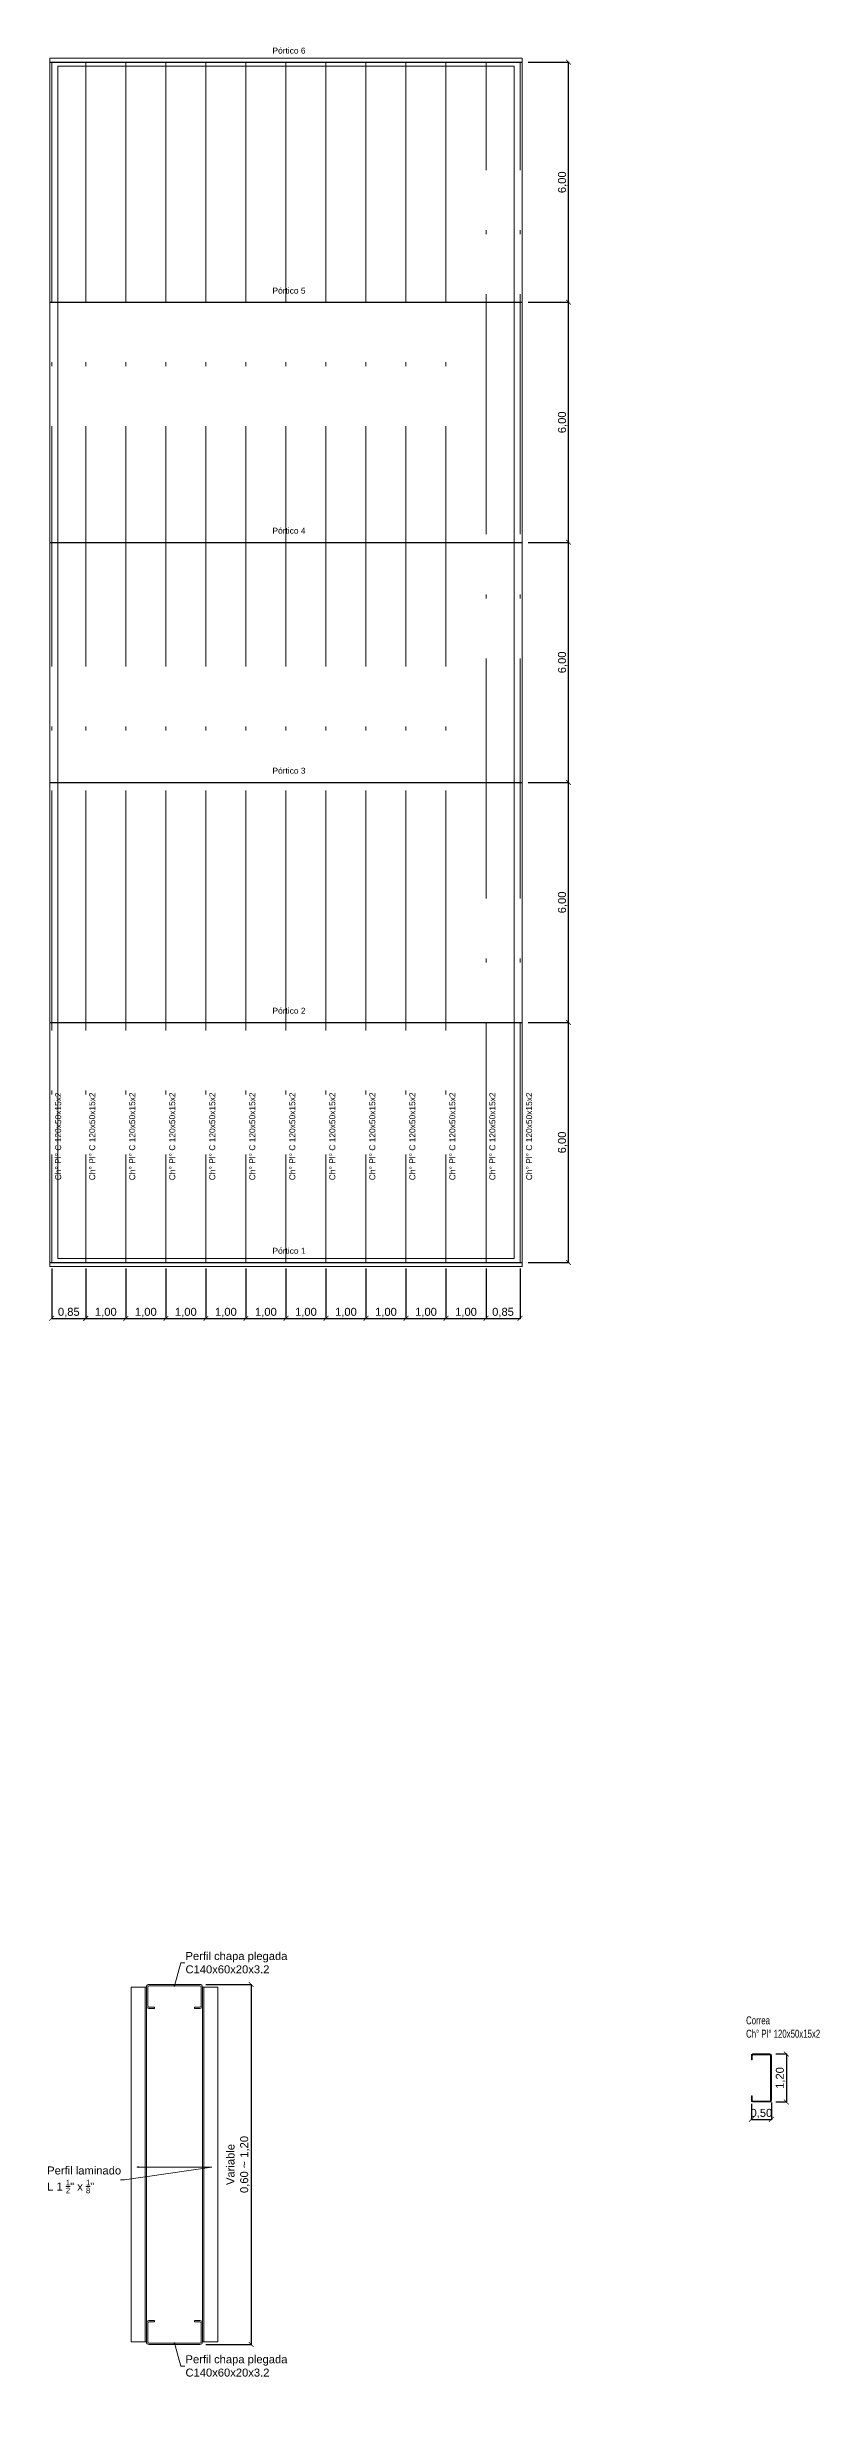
# Model space of a CAD drawing. Header units: millimetres. Extents: x 11 to 1331, y -149 to 22.
# Drawn here: x 665.3 to 684.6, y -130.2 to -71.2 of the extents above; entities that cross this region are included whole.
import ezdxf
from ezdxf import colors
from ezdxf.entities.mleader import LeaderData, LeaderLine
from ezdxf.math import Vec2, Vec3

# ---------------------------------------------------------------- set-up
doc = ezdxf.new("R2010")
doc.units = ezdxf.units.MM
doc.header["$LTSCALE"] = 0.1
doc.header["$MEASUREMENT"] = 0
doc.header["$PDMODE"] = 3
doc.header["$PDSIZE"] = 0.1
doc.linetypes.add('ACAD_ISO10W100', pattern=[18, 12, -3, 0, -3])
doc.linetypes.add('CONTINUA', pattern=[200, 100, 100])
doc.layers.get('DEFPOINTS').update_dxf_attribs({"color": 1})
for name, color, linetype, lineweight in [('00_EST_ANGULARES', 4, 'CONTINUA', 20), ('00_EST_CERCHA', 5, 'ACAD_ISO10W100', 30), ('00_EST_Correa', 3, 'ACAD_ISO10W100', 20), ('00_EST_Cotas', 6, 'Continuous', 9), ('00_EST_MAMPOSTERIA', 7, 'Continuous', 20), ('00_EST_TEXTO', 6, 'Continuous', 9), ('00_EST_Viga', 5, 'Continuous', 20)]:
    doc.layers.add(name, color=color, linetype=linetype, lineweight=lineweight)
doc.styles.add('ARIAL', font='arial.ttf', dxfattribs={"height": 0.15})
doc.styles.add('Arial20', font='arial.ttf', dxfattribs={"height": 0.2})
doc.styles.add('COTAS', font='ROMANS.shx', dxfattribs={"width": 0.7})
doc.dimstyles.new('Cota 1-100-Andres', dxfattribs={"dimtxt": 0.2, "dimasz": 0.12, "dimexe": 0.012, "dimexo": 0.15, "dimgap": 0.025, "dimtad": 1, "dimzin": 0, "dimtxsty": 'Arial20', "dimblk1": 'ARCHTICK', "dimblk2": 'ARCHTICK', "dimsah": 1, "dimcen": 0.09, "dimclrd": 256, "dimclre": 256, "dimclrt": 256, "dimazin": 0, "dimtfac": 1, "dimtofl": 0, "dimtmove": 0, "dimatfit": 3, "dimldrblk": 'ARCHTICK', "dimfxl": 1, "dimtolj": 1, "dimtzin": 0, "dimarcsym": 0})

# ---------------------------------------------------------------- blocks, each defined once
blk = doc.blocks.new('_ARCHTICK')
at = {"color": 0, "linetype": 'ByBlock', "const_width": 0.15}
blk.add_lwpolyline([(-0.5, -0.5), (0.5, 0.5)], dxfattribs=at)
blk = doc.blocks.new('*D88')
at = {"layer": '00_EST_Cotas', "lineweight": -2, "transparency": 16777216}
for p, q in [((665.413, -101.758), (665.413, -103.017)), ((666.263, -101.758), (666.263, -103.017)), ((665.413, -103.005), (666.263, -103.005))]:
    blk.add_line(p, q, dxfattribs=at)
at = {"layer": 'DEFPOINTS', "color": 0, "transparency": 16777216}
for p in [(665.413, -101.608), (666.263, -101.608), (666.263, -103.005)]:
    blk.add_point(p, dxfattribs=at)
at = {"layer": '00_EST_Cotas', "lineweight": -2, "transparency": 16777216, "xscale": 0.12, "yscale": 0.12, "zscale": 0.12, "rotation": 180}
blk.add_blockref('_ARCHTICK', (665.413, -103.005), dxfattribs=at)
at = {"layer": '00_EST_Cotas', "lineweight": -2, "transparency": 16777216, "xscale": 0.12, "yscale": 0.12, "zscale": 0.12}
blk.add_blockref('_ARCHTICK', (666.263, -103.005), dxfattribs=at)
at = {"layer": '00_EST_Cotas', "transparency": 16777216, "insert": (665.838, -102.86), "char_height": 0.2, "attachment_point": 5, "style": 'Arial20'}
blk.add_mtext('\\A1;0,85', dxfattribs=at)
blk = doc.blocks.new('*D89')
at = {"layer": '00_EST_Cotas', "lineweight": -2, "transparency": 16777216}
for p, q in [((666.263, -101.758), (666.263, -103.017)), ((667.263, -101.758), (667.263, -103.017)), ((666.263, -103.005), (667.263, -103.005))]:
    blk.add_line(p, q, dxfattribs=at)
at = {"layer": 'DEFPOINTS', "color": 0, "transparency": 16777216}
for p in [(666.263, -101.608), (667.263, -101.608), (667.263, -103.005)]:
    blk.add_point(p, dxfattribs=at)
at = {"layer": '00_EST_Cotas', "lineweight": -2, "transparency": 16777216, "xscale": 0.12, "yscale": 0.12, "zscale": 0.12, "rotation": 180}
blk.add_blockref('_ARCHTICK', (666.263, -103.005), dxfattribs=at)
at = {"layer": '00_EST_Cotas', "lineweight": -2, "transparency": 16777216, "xscale": 0.12, "yscale": 0.12, "zscale": 0.12}
blk.add_blockref('_ARCHTICK', (667.263, -103.005), dxfattribs=at)
at = {"layer": '00_EST_Cotas', "transparency": 16777216, "insert": (666.763, -102.86), "char_height": 0.2, "attachment_point": 5, "style": 'Arial20'}
blk.add_mtext('\\A1;1,00', dxfattribs=at)
blk = doc.blocks.new('*D90')
at = {"layer": '00_EST_Cotas', "lineweight": -2, "transparency": 16777216}
for p, q in [((667.263, -101.758), (667.263, -103.017)), ((668.263, -101.758), (668.263, -103.017)), ((667.263, -103.005), (668.263, -103.005))]:
    blk.add_line(p, q, dxfattribs=at)
at = {"layer": 'DEFPOINTS', "color": 0, "transparency": 16777216}
for p in [(667.263, -101.608), (668.263, -101.608), (668.263, -103.005)]:
    blk.add_point(p, dxfattribs=at)
at = {"layer": '00_EST_Cotas', "lineweight": -2, "transparency": 16777216, "xscale": 0.12, "yscale": 0.12, "zscale": 0.12, "rotation": 180}
blk.add_blockref('_ARCHTICK', (667.263, -103.005), dxfattribs=at)
at = {"layer": '00_EST_Cotas', "lineweight": -2, "transparency": 16777216, "xscale": 0.12, "yscale": 0.12, "zscale": 0.12}
blk.add_blockref('_ARCHTICK', (668.263, -103.005), dxfattribs=at)
at = {"layer": '00_EST_Cotas', "transparency": 16777216, "insert": (667.763, -102.86), "char_height": 0.2, "attachment_point": 5, "style": 'Arial20'}
blk.add_mtext('\\A1;1,00', dxfattribs=at)
blk = doc.blocks.new('*D91')
at = {"layer": '00_EST_Cotas', "lineweight": -2, "transparency": 16777216}
for p, q in [((668.263, -101.758), (668.263, -103.017)), ((669.263, -101.758), (669.263, -103.017)), ((668.263, -103.005), (669.263, -103.005))]:
    blk.add_line(p, q, dxfattribs=at)
at = {"layer": 'DEFPOINTS', "color": 0, "transparency": 16777216}
for p in [(668.263, -101.608), (669.263, -101.608), (669.263, -103.005)]:
    blk.add_point(p, dxfattribs=at)
at = {"layer": '00_EST_Cotas', "lineweight": -2, "transparency": 16777216, "xscale": 0.12, "yscale": 0.12, "zscale": 0.12, "rotation": 180}
blk.add_blockref('_ARCHTICK', (668.263, -103.005), dxfattribs=at)
at = {"layer": '00_EST_Cotas', "lineweight": -2, "transparency": 16777216, "xscale": 0.12, "yscale": 0.12, "zscale": 0.12}
blk.add_blockref('_ARCHTICK', (669.263, -103.005), dxfattribs=at)
at = {"layer": '00_EST_Cotas', "transparency": 16777216, "insert": (668.763, -102.86), "char_height": 0.2, "attachment_point": 5, "style": 'Arial20'}
blk.add_mtext('\\A1;1,00', dxfattribs=at)
blk = doc.blocks.new('*D92')
at = {"layer": '00_EST_Cotas', "lineweight": -2, "transparency": 16777216}
for p, q in [((669.263, -101.758), (669.263, -103.017)), ((670.263, -101.758), (670.263, -103.017)), ((669.263, -103.005), (670.263, -103.005))]:
    blk.add_line(p, q, dxfattribs=at)
at = {"layer": 'DEFPOINTS', "color": 0, "transparency": 16777216}
for p in [(669.263, -101.608), (670.263, -101.608), (670.263, -103.005)]:
    blk.add_point(p, dxfattribs=at)
at = {"layer": '00_EST_Cotas', "lineweight": -2, "transparency": 16777216, "xscale": 0.12, "yscale": 0.12, "zscale": 0.12, "rotation": 180}
blk.add_blockref('_ARCHTICK', (669.263, -103.005), dxfattribs=at)
at = {"layer": '00_EST_Cotas', "lineweight": -2, "transparency": 16777216, "xscale": 0.12, "yscale": 0.12, "zscale": 0.12}
blk.add_blockref('_ARCHTICK', (670.263, -103.005), dxfattribs=at)
at = {"layer": '00_EST_Cotas', "transparency": 16777216, "insert": (669.763, -102.86), "char_height": 0.2, "attachment_point": 5, "style": 'Arial20'}
blk.add_mtext('\\A1;1,00', dxfattribs=at)
blk = doc.blocks.new('*D93')
at = {"layer": '00_EST_Cotas', "lineweight": -2, "transparency": 16777216}
for p, q in [((670.263, -101.758), (670.263, -103.017)), ((671.263, -101.758), (671.263, -103.017)), ((670.263, -103.005), (671.263, -103.005))]:
    blk.add_line(p, q, dxfattribs=at)
at = {"layer": 'DEFPOINTS', "color": 0, "transparency": 16777216}
for p in [(670.263, -101.608), (671.263, -101.608), (671.263, -103.005)]:
    blk.add_point(p, dxfattribs=at)
at = {"layer": '00_EST_Cotas', "lineweight": -2, "transparency": 16777216, "xscale": 0.12, "yscale": 0.12, "zscale": 0.12, "rotation": 180}
blk.add_blockref('_ARCHTICK', (670.263, -103.005), dxfattribs=at)
at = {"layer": '00_EST_Cotas', "lineweight": -2, "transparency": 16777216, "xscale": 0.12, "yscale": 0.12, "zscale": 0.12}
blk.add_blockref('_ARCHTICK', (671.263, -103.005), dxfattribs=at)
at = {"layer": '00_EST_Cotas', "transparency": 16777216, "insert": (670.763, -102.86), "char_height": 0.2, "attachment_point": 5, "style": 'Arial20'}
blk.add_mtext('\\A1;1,00', dxfattribs=at)
blk = doc.blocks.new('*D94')
at = {"layer": '00_EST_Cotas', "lineweight": -2, "transparency": 16777216}
for p, q in [((671.263, -101.758), (671.263, -103.017)), ((672.263, -101.758), (672.263, -103.017)), ((671.263, -103.005), (672.263, -103.005))]:
    blk.add_line(p, q, dxfattribs=at)
at = {"layer": 'DEFPOINTS', "color": 0, "transparency": 16777216}
for p in [(671.263, -101.608), (672.263, -101.608), (672.263, -103.005)]:
    blk.add_point(p, dxfattribs=at)
at = {"layer": '00_EST_Cotas', "lineweight": -2, "transparency": 16777216, "xscale": 0.12, "yscale": 0.12, "zscale": 0.12, "rotation": 180}
blk.add_blockref('_ARCHTICK', (671.263, -103.005), dxfattribs=at)
at = {"layer": '00_EST_Cotas', "lineweight": -2, "transparency": 16777216, "xscale": 0.12, "yscale": 0.12, "zscale": 0.12}
blk.add_blockref('_ARCHTICK', (672.263, -103.005), dxfattribs=at)
at = {"layer": '00_EST_Cotas', "transparency": 16777216, "insert": (671.763, -102.86), "char_height": 0.2, "attachment_point": 5, "style": 'Arial20'}
blk.add_mtext('\\A1;1,00', dxfattribs=at)
blk = doc.blocks.new('*D95')
at = {"layer": '00_EST_Cotas', "lineweight": -2, "transparency": 16777216}
for p, q in [((672.263, -101.758), (672.263, -103.017)), ((673.263, -101.758), (673.263, -103.017)), ((672.263, -103.005), (673.263, -103.005))]:
    blk.add_line(p, q, dxfattribs=at)
at = {"layer": 'DEFPOINTS', "color": 0, "transparency": 16777216}
for p in [(672.263, -101.608), (673.263, -101.608), (673.263, -103.005)]:
    blk.add_point(p, dxfattribs=at)
at = {"layer": '00_EST_Cotas', "lineweight": -2, "transparency": 16777216, "xscale": 0.12, "yscale": 0.12, "zscale": 0.12, "rotation": 180}
blk.add_blockref('_ARCHTICK', (672.263, -103.005), dxfattribs=at)
at = {"layer": '00_EST_Cotas', "lineweight": -2, "transparency": 16777216, "xscale": 0.12, "yscale": 0.12, "zscale": 0.12}
blk.add_blockref('_ARCHTICK', (673.263, -103.005), dxfattribs=at)
at = {"layer": '00_EST_Cotas', "transparency": 16777216, "insert": (672.763, -102.86), "char_height": 0.2, "attachment_point": 5, "style": 'Arial20'}
blk.add_mtext('\\A1;1,00', dxfattribs=at)
blk = doc.blocks.new('*D96')
at = {"layer": '00_EST_Cotas', "lineweight": -2, "transparency": 16777216}
for p, q in [((673.263, -101.758), (673.263, -103.017)), ((674.263, -101.758), (674.263, -103.017)), ((673.263, -103.005), (674.263, -103.005))]:
    blk.add_line(p, q, dxfattribs=at)
at = {"layer": 'DEFPOINTS', "color": 0, "transparency": 16777216}
for p in [(673.263, -101.608), (674.263, -101.608), (674.263, -103.005)]:
    blk.add_point(p, dxfattribs=at)
at = {"layer": '00_EST_Cotas', "lineweight": -2, "transparency": 16777216, "xscale": 0.12, "yscale": 0.12, "zscale": 0.12, "rotation": 180}
blk.add_blockref('_ARCHTICK', (673.263, -103.005), dxfattribs=at)
at = {"layer": '00_EST_Cotas', "lineweight": -2, "transparency": 16777216, "xscale": 0.12, "yscale": 0.12, "zscale": 0.12}
blk.add_blockref('_ARCHTICK', (674.263, -103.005), dxfattribs=at)
at = {"layer": '00_EST_Cotas', "transparency": 16777216, "insert": (673.763, -102.86), "char_height": 0.2, "attachment_point": 5, "style": 'Arial20'}
blk.add_mtext('\\A1;1,00', dxfattribs=at)
blk = doc.blocks.new('*D97')
at = {"layer": '00_EST_Cotas', "lineweight": -2, "transparency": 16777216}
for p, q in [((674.263, -101.758), (674.263, -103.017)), ((675.263, -101.758), (675.263, -103.017)), ((674.263, -103.005), (675.263, -103.005))]:
    blk.add_line(p, q, dxfattribs=at)
at = {"layer": 'DEFPOINTS', "color": 0, "transparency": 16777216}
for p in [(674.263, -101.608), (675.263, -101.608), (675.263, -103.005)]:
    blk.add_point(p, dxfattribs=at)
at = {"layer": '00_EST_Cotas', "lineweight": -2, "transparency": 16777216, "xscale": 0.12, "yscale": 0.12, "zscale": 0.12, "rotation": 180}
blk.add_blockref('_ARCHTICK', (674.263, -103.005), dxfattribs=at)
at = {"layer": '00_EST_Cotas', "lineweight": -2, "transparency": 16777216, "xscale": 0.12, "yscale": 0.12, "zscale": 0.12}
blk.add_blockref('_ARCHTICK', (675.263, -103.005), dxfattribs=at)
at = {"layer": '00_EST_Cotas', "transparency": 16777216, "insert": (674.763, -102.86), "char_height": 0.2, "attachment_point": 5, "style": 'Arial20'}
blk.add_mtext('\\A1;1,00', dxfattribs=at)
blk = doc.blocks.new('*D98')
at = {"layer": '00_EST_Cotas', "lineweight": -2, "transparency": 16777216}
for p, q in [((675.263, -101.758), (675.263, -103.017)), ((676.263, -101.758), (676.263, -103.017)), ((675.263, -103.005), (676.263, -103.005))]:
    blk.add_line(p, q, dxfattribs=at)
at = {"layer": 'DEFPOINTS', "color": 0, "transparency": 16777216}
for p in [(675.263, -101.608), (676.263, -101.608), (676.263, -103.005)]:
    blk.add_point(p, dxfattribs=at)
at = {"layer": '00_EST_Cotas', "lineweight": -2, "transparency": 16777216, "xscale": 0.12, "yscale": 0.12, "zscale": 0.12, "rotation": 180}
blk.add_blockref('_ARCHTICK', (675.263, -103.005), dxfattribs=at)
at = {"layer": '00_EST_Cotas', "lineweight": -2, "transparency": 16777216, "xscale": 0.12, "yscale": 0.12, "zscale": 0.12}
blk.add_blockref('_ARCHTICK', (676.263, -103.005), dxfattribs=at)
at = {"layer": '00_EST_Cotas', "transparency": 16777216, "insert": (675.763, -102.86), "char_height": 0.2, "attachment_point": 5, "style": 'Arial20'}
blk.add_mtext('\\A1;1,00', dxfattribs=at)
blk = doc.blocks.new('*D99')
at = {"layer": '00_EST_Cotas', "lineweight": -2, "transparency": 16777216}
for p, q in [((676.263, -101.758), (676.263, -103.017)), ((677.113, -101.758), (677.113, -103.017)), ((676.263, -103.005), (677.113, -103.005))]:
    blk.add_line(p, q, dxfattribs=at)
at = {"layer": 'DEFPOINTS', "color": 0, "transparency": 16777216}
for p in [(676.263, -101.608), (677.113, -101.608), (677.113, -103.005)]:
    blk.add_point(p, dxfattribs=at)
at = {"layer": '00_EST_Cotas', "lineweight": -2, "transparency": 16777216, "xscale": 0.12, "yscale": 0.12, "zscale": 0.12, "rotation": 180}
blk.add_blockref('_ARCHTICK', (676.263, -103.005), dxfattribs=at)
at = {"layer": '00_EST_Cotas', "lineweight": -2, "transparency": 16777216, "xscale": 0.12, "yscale": 0.12, "zscale": 0.12}
blk.add_blockref('_ARCHTICK', (677.113, -103.005), dxfattribs=at)
at = {"layer": '00_EST_Cotas', "transparency": 16777216, "insert": (676.688, -102.86), "char_height": 0.2, "attachment_point": 5, "style": 'Arial20'}
blk.add_mtext('\\A1;0,85', dxfattribs=at)
blk = doc.blocks.new('*D100')
at = {"layer": '00_EST_Cotas', "lineweight": -2, "transparency": 16777216}
for p, q in [((677.319, -95.608), (678.337, -95.608)), ((678.325, -101.608), (678.325, -95.608)), ((677.313, -101.608), (678.337, -101.608))]:
    blk.add_line(p, q, dxfattribs=at)
at = {"layer": 'DEFPOINTS', "color": 0, "transparency": 16777216}
for p in [(677.169, -95.608), (678.325, -95.608), (677.163, -101.608)]:
    blk.add_point(p, dxfattribs=at)
at = {"layer": '00_EST_Cotas', "lineweight": -2, "transparency": 16777216, "xscale": 0.12, "yscale": 0.12, "zscale": 0.12}
for p, rotation in [((678.325, -95.608), 90), ((678.325, -101.608), 270)]:
    blk.add_blockref('_ARCHTICK', p, dxfattribs=dict(at, rotation=rotation))
at = {"layer": '00_EST_Cotas', "transparency": 16777216, "insert": (678.18, -98.608), "char_height": 0.2, "attachment_point": 5, "rotation": 90, "style": 'Arial20'}
blk.add_mtext('\\A1;6,00', dxfattribs=at)
blk = doc.blocks.new('*D101')
at = {"layer": '00_EST_Cotas', "lineweight": -2, "transparency": 16777216}
for p, q in [((677.313, -89.608), (678.337, -89.608)), ((678.325, -95.608), (678.325, -89.608)), ((677.319, -95.608), (678.337, -95.608))]:
    blk.add_line(p, q, dxfattribs=at)
at = {"layer": 'DEFPOINTS', "color": 0, "transparency": 16777216}
for p in [(677.163, -89.608), (678.325, -89.608), (677.169, -95.608)]:
    blk.add_point(p, dxfattribs=at)
at = {"layer": '00_EST_Cotas', "lineweight": -2, "transparency": 16777216, "xscale": 0.12, "yscale": 0.12, "zscale": 0.12}
for p, rotation in [((678.325, -89.608), 90), ((678.325, -95.608), 270)]:
    blk.add_blockref('_ARCHTICK', p, dxfattribs=dict(at, rotation=rotation))
at = {"layer": '00_EST_Cotas', "transparency": 16777216, "insert": (678.18, -92.608), "char_height": 0.2, "attachment_point": 5, "rotation": 90, "style": 'Arial20'}
blk.add_mtext('\\A1;6,00', dxfattribs=at)
blk = doc.blocks.new('*D102')
at = {"layer": '00_EST_Cotas', "lineweight": -2, "transparency": 16777216}
for p, q in [((677.313, -83.608), (678.337, -83.608)), ((678.325, -89.608), (678.325, -83.608)), ((677.313, -89.608), (678.337, -89.608))]:
    blk.add_line(p, q, dxfattribs=at)
at = {"layer": 'DEFPOINTS', "color": 0, "transparency": 16777216}
for p in [(677.163, -83.608), (678.325, -83.608), (677.163, -89.608)]:
    blk.add_point(p, dxfattribs=at)
at = {"layer": '00_EST_Cotas', "lineweight": -2, "transparency": 16777216, "xscale": 0.12, "yscale": 0.12, "zscale": 0.12}
for p, rotation in [((678.325, -83.608), 90), ((678.325, -89.608), 270)]:
    blk.add_blockref('_ARCHTICK', p, dxfattribs=dict(at, rotation=rotation))
at = {"layer": '00_EST_Cotas', "transparency": 16777216, "insert": (678.18, -86.608), "char_height": 0.2, "attachment_point": 5, "rotation": 90, "style": 'Arial20'}
blk.add_mtext('\\A1;6,00', dxfattribs=at)
blk = doc.blocks.new('*D103')
at = {"layer": '00_EST_Cotas', "lineweight": -2, "transparency": 16777216}
for p, q in [((677.313, -77.608), (678.337, -77.608)), ((678.325, -83.608), (678.325, -77.608)), ((677.313, -83.608), (678.337, -83.608))]:
    blk.add_line(p, q, dxfattribs=at)
at = {"layer": 'DEFPOINTS', "color": 0, "transparency": 16777216}
for p in [(677.163, -77.608), (678.325, -77.608), (677.163, -83.608)]:
    blk.add_point(p, dxfattribs=at)
at = {"layer": '00_EST_Cotas', "lineweight": -2, "transparency": 16777216, "xscale": 0.12, "yscale": 0.12, "zscale": 0.12}
for p, rotation in [((678.325, -77.608), 90), ((678.325, -83.608), 270)]:
    blk.add_blockref('_ARCHTICK', p, dxfattribs=dict(at, rotation=rotation))
at = {"layer": '00_EST_Cotas', "transparency": 16777216, "insert": (678.18, -80.608), "char_height": 0.2, "attachment_point": 5, "rotation": 90, "style": 'Arial20'}
blk.add_mtext('\\A1;6,00', dxfattribs=at)
blk = doc.blocks.new('*D104')
at = {"layer": '00_EST_Cotas', "lineweight": -2, "transparency": 16777216}
for p, q in [((677.313, -71.608), (678.337, -71.608)), ((678.325, -77.608), (678.325, -71.608)), ((677.313, -77.608), (678.337, -77.608))]:
    blk.add_line(p, q, dxfattribs=at)
at = {"layer": 'DEFPOINTS', "color": 0, "transparency": 16777216}
for p in [(677.163, -71.608), (678.325, -71.608), (677.163, -77.608)]:
    blk.add_point(p, dxfattribs=at)
at = {"layer": '00_EST_Cotas', "lineweight": -2, "transparency": 16777216, "xscale": 0.12, "yscale": 0.12, "zscale": 0.12}
for p, rotation in [((678.325, -71.608), 90), ((678.325, -77.608), 270)]:
    blk.add_blockref('_ARCHTICK', p, dxfattribs=dict(at, rotation=rotation))
at = {"layer": '00_EST_Cotas', "transparency": 16777216, "insert": (678.18, -74.608), "char_height": 0.2, "attachment_point": 5, "rotation": 90, "style": 'Arial20'}
blk.add_mtext('\\A1;6,00', dxfattribs=at)
blk = doc.blocks.new('*D112')
at = {"layer": '00_EST_Cotas', "lineweight": -2, "transparency": 16777216}
for p, q in [((677.319, -95.608), (678.337, -95.608)), ((678.325, -101.608), (678.325, -95.608)), ((677.313, -101.608), (678.337, -101.608))]:
    blk.add_line(p, q, dxfattribs=at)
at = {"layer": 'DEFPOINTS', "color": 0, "transparency": 16777216}
for p in [(677.169, -95.608), (678.325, -95.608), (677.163, -101.608)]:
    blk.add_point(p, dxfattribs=at)
at = {"layer": '00_EST_Cotas', "lineweight": -2, "transparency": 16777216, "xscale": 0.12, "yscale": 0.12, "zscale": 0.12}
for p, rotation in [((678.325, -95.608), 90), ((678.325, -101.608), 270)]:
    blk.add_blockref('_ARCHTICK', p, dxfattribs=dict(at, rotation=rotation))
at = {"layer": '00_EST_Cotas', "transparency": 16777216, "insert": (678.18, -98.608), "char_height": 0.2, "attachment_point": 5, "rotation": 90, "style": 'Arial20'}
blk.add_mtext('\\A1;6,00', dxfattribs=at)
blk = doc.blocks.new('*D113')
at = {"layer": '00_EST_Cotas', "lineweight": -2, "transparency": 16777216}
for p, q in [((677.313, -89.608), (678.337, -89.608)), ((678.325, -95.608), (678.325, -89.608)), ((677.319, -95.608), (678.337, -95.608))]:
    blk.add_line(p, q, dxfattribs=at)
at = {"layer": 'DEFPOINTS', "color": 0, "transparency": 16777216}
for p in [(677.163, -89.608), (678.325, -89.608), (677.169, -95.608)]:
    blk.add_point(p, dxfattribs=at)
at = {"layer": '00_EST_Cotas', "lineweight": -2, "transparency": 16777216, "xscale": 0.12, "yscale": 0.12, "zscale": 0.12}
for p, rotation in [((678.325, -89.608), 90), ((678.325, -95.608), 270)]:
    blk.add_blockref('_ARCHTICK', p, dxfattribs=dict(at, rotation=rotation))
at = {"layer": '00_EST_Cotas', "transparency": 16777216, "insert": (678.18, -92.608), "char_height": 0.2, "attachment_point": 5, "rotation": 90, "style": 'Arial20'}
blk.add_mtext('\\A1;6,00', dxfattribs=at)
blk = doc.blocks.new('*D114')
at = {"layer": '00_EST_Cotas', "lineweight": -2, "transparency": 16777216}
for p, q in [((677.313, -83.608), (678.337, -83.608)), ((678.325, -89.608), (678.325, -83.608)), ((677.313, -89.608), (678.337, -89.608))]:
    blk.add_line(p, q, dxfattribs=at)
at = {"layer": 'DEFPOINTS', "color": 0, "transparency": 16777216}
for p in [(677.163, -83.608), (678.325, -83.608), (677.163, -89.608)]:
    blk.add_point(p, dxfattribs=at)
at = {"layer": '00_EST_Cotas', "lineweight": -2, "transparency": 16777216, "xscale": 0.12, "yscale": 0.12, "zscale": 0.12}
for p, rotation in [((678.325, -83.608), 90), ((678.325, -89.608), 270)]:
    blk.add_blockref('_ARCHTICK', p, dxfattribs=dict(at, rotation=rotation))
at = {"layer": '00_EST_Cotas', "transparency": 16777216, "insert": (678.18, -86.608), "char_height": 0.2, "attachment_point": 5, "rotation": 90, "style": 'Arial20'}
blk.add_mtext('\\A1;6,00', dxfattribs=at)
blk = doc.blocks.new('*D115')
at = {"layer": '00_EST_Cotas', "lineweight": -2, "transparency": 16777216}
for p, q in [((677.313, -77.608), (678.337, -77.608)), ((678.325, -83.608), (678.325, -77.608)), ((677.313, -83.608), (678.337, -83.608))]:
    blk.add_line(p, q, dxfattribs=at)
at = {"layer": 'DEFPOINTS', "color": 0, "transparency": 16777216}
for p in [(677.163, -77.608), (678.325, -77.608), (677.163, -83.608)]:
    blk.add_point(p, dxfattribs=at)
at = {"layer": '00_EST_Cotas', "lineweight": -2, "transparency": 16777216, "xscale": 0.12, "yscale": 0.12, "zscale": 0.12}
for p, rotation in [((678.325, -77.608), 90), ((678.325, -83.608), 270)]:
    blk.add_blockref('_ARCHTICK', p, dxfattribs=dict(at, rotation=rotation))
at = {"layer": '00_EST_Cotas', "transparency": 16777216, "insert": (678.18, -80.608), "char_height": 0.2, "attachment_point": 5, "rotation": 90, "style": 'Arial20'}
blk.add_mtext('\\A1;6,00', dxfattribs=at)
blk = doc.blocks.new('*D116')
at = {"layer": '00_EST_Cotas', "lineweight": -2, "transparency": 16777216}
for p, q in [((677.313, -71.608), (678.337, -71.608)), ((678.325, -77.608), (678.325, -71.608)), ((677.313, -77.608), (678.337, -77.608))]:
    blk.add_line(p, q, dxfattribs=at)
at = {"layer": 'DEFPOINTS', "color": 0, "transparency": 16777216}
for p in [(677.163, -71.608), (678.325, -71.608), (677.163, -77.608)]:
    blk.add_point(p, dxfattribs=at)
at = {"layer": '00_EST_Cotas', "lineweight": -2, "transparency": 16777216, "xscale": 0.12, "yscale": 0.12, "zscale": 0.12}
for p, rotation in [((678.325, -71.608), 90), ((678.325, -77.608), 270)]:
    blk.add_blockref('_ARCHTICK', p, dxfattribs=dict(at, rotation=rotation))
at = {"layer": '00_EST_Cotas', "transparency": 16777216, "insert": (678.18, -74.608), "char_height": 0.2, "attachment_point": 5, "rotation": 90, "style": 'Arial20'}
blk.add_mtext('\\A1;6,00', dxfattribs=at)
blk = doc.blocks.new('_DotSmall')
at = {"color": 0, "linetype": 'ByBlock', "const_width": 0.5}
blk.add_lwpolyline([(-0.0625, 0, 1), (0.0625, 0, 1)], format="xyb", close=True, dxfattribs=at)
blk = doc.blocks.new('*D124')
at = {"layer": '00_EST_Cotas', "lineweight": -2, "transparency": 16777216}
for p, q in [((683.394, -122.602), (683.394, -123.039)), ((682.894, -122.642), (682.894, -123.039)), ((682.894, -123.027), (683.394, -123.027))]:
    blk.add_line(p, q, dxfattribs=at)
at = {"layer": 'DEFPOINTS', "color": 0, "transparency": 16777216}
for p in [(682.894, -122.492), (683.394, -122.452), (683.394, -123.027)]:
    blk.add_point(p, dxfattribs=at)
at = {"layer": '00_EST_Cotas', "lineweight": -2, "transparency": 16777216, "xscale": 0.12, "yscale": 0.12, "zscale": 0.12, "rotation": 180}
blk.add_blockref('_ARCHTICK', (682.894, -123.027), dxfattribs=at)
at = {"layer": '00_EST_Cotas', "lineweight": -2, "transparency": 16777216, "xscale": 0.12, "yscale": 0.12, "zscale": 0.12}
blk.add_blockref('_ARCHTICK', (683.394, -123.027), dxfattribs=at)
at = {"layer": '00_EST_Cotas', "transparency": 16777216, "insert": (683.144, -122.882), "char_height": 0.2, "attachment_point": 5, "style": 'Arial20'}
blk.add_mtext('\\A1;0,50', dxfattribs=at)
blk = doc.blocks.new('*D125')
at = {"layer": '00_EST_Cotas', "lineweight": -2, "transparency": 16777216}
for p, q in [((683.504, -121.392), (683.78, -121.392)), ((683.768, -121.392), (683.768, -122.592)), ((683.504, -122.592), (683.78, -122.592))]:
    blk.add_line(p, q, dxfattribs=at)
at = {"layer": 'DEFPOINTS', "color": 0, "transparency": 16777216}
for p in [(683.354, -121.392), (683.354, -122.592), (683.768, -122.592)]:
    blk.add_point(p, dxfattribs=at)
at = {"layer": '00_EST_Cotas', "lineweight": -2, "transparency": 16777216, "xscale": 0.12, "yscale": 0.12, "zscale": 0.12}
for p, rotation in [((683.768, -121.392), 90), ((683.768, -122.592), 270)]:
    blk.add_blockref('_ARCHTICK', p, dxfattribs=dict(at, rotation=rotation))
at = {"layer": '00_EST_Cotas', "transparency": 16777216, "insert": (683.623, -121.992), "char_height": 0.2, "attachment_point": 5, "rotation": 90, "style": 'Arial20'}
blk.add_mtext('\\A1;1,20', dxfattribs=at)
blk = doc.blocks.new('*D131')
at = {"layer": '00_EST_Cotas', "lineweight": -2, "transparency": 16777216}
for p, q in [((669.264, -119.654), (670.404, -119.654)), ((670.392, -119.654), (670.392, -128.654)), ((669.264, -128.654), (670.404, -128.654))]:
    blk.add_line(p, q, dxfattribs=at)
at = {"layer": 'DEFPOINTS', "color": 0, "transparency": 16777216}
for p in [(669.114, -119.654), (669.114, -128.654), (670.392, -128.654)]:
    blk.add_point(p, dxfattribs=at)
at = {"layer": '00_EST_Cotas', "lineweight": -2, "transparency": 16777216, "xscale": 0.12, "yscale": 0.12, "zscale": 0.12}
for p, rotation in [((670.392, -119.654), 90), ((670.392, -128.654), 270)]:
    blk.add_blockref('_ARCHTICK', p, dxfattribs=dict(at, rotation=rotation))
at = {"layer": '00_EST_Cotas', "transparency": 16777216, "insert": (670.072, -124.154), "char_height": 0.2, "attachment_point": 5, "rotation": 90, "style": 'Arial20'}
blk.add_mtext('\\A1;Variable\\P0,60 {\\H1.08333x;~ }1,20', dxfattribs=at)

msp = doc.modelspace()

# ---------------------------------------------------------------- linework, layer by layer
at = {"layer": '00_EST_ANGULARES'}
for p, q in [((667.397, -119.718), (667.397, -128.59)), ((667.778, -119.718), (667.397, -119.718)), ((667.746, -119.718), (667.746, -128.59)), ((667.778, -119.718), (667.778, -128.59)), ((669.178, -119.718), (669.178, -128.59)), ((669.178, -119.718), (669.559, -119.718)), ((669.21, -119.718), (669.21, -128.59)), ((669.559, -119.718), (669.559, -128.59)), ((667.778, -128.59), (667.397, -128.59)), ((669.178, -128.59), (669.559, -128.59))]:
    msp.add_line(p, q, dxfattribs=at)
at = {"layer": '00_EST_CERCHA', "ltscale": 10}
for p, q in [((665.363, -71.608), (677.163, -71.608)), ((665.363, -77.608), (677.163, -77.608)), ((665.363, -83.608), (677.163, -83.608)), ((665.363, -89.608), (677.163, -89.608)), ((665.363, -95.608), (677.163, -95.608)), ((665.363, -101.608), (677.163, -101.608))]:
    msp.add_line(p, q, dxfattribs=at)
at = {"layer": '00_EST_Correa', "ltscale": 5}
for p, q in [((665.413, -71.608), (665.413, -101.608)), ((666.263, -71.608), (666.263, -101.608)), ((667.263, -71.608), (667.263, -101.608)), ((668.263, -71.608), (668.263, -101.608)), ((669.263, -71.608), (669.263, -101.608)), ((670.263, -71.608), (670.263, -101.608)), ((671.263, -71.608), (671.263, -101.608)), ((672.263, -71.608), (672.263, -101.608)), ((673.263, -71.608), (673.263, -101.608)), ((674.263, -71.608), (674.263, -101.608)), ((675.263, -71.608), (675.263, -101.608)), ((676.263, -101.608), (676.263, -71.608)), ((677.113, -101.608), (677.113, -71.608))]:
    msp.add_line(p, q, dxfattribs=at)
at = {"layer": '00_EST_MAMPOSTERIA'}
for p, q in [((665.363, -71.508), (665.363, -101.708)), ((665.363, -71.508), (677.163, -71.508)), ((665.563, -71.708), (665.563, -101.508)), ((665.563, -71.708), (676.963, -71.708)), ((676.963, -101.508), (676.963, -71.708)), ((677.163, -101.714), (677.163, -71.508)), ((665.363, -101.708), (677.163, -101.708)), ((665.563, -101.508), (676.963, -101.508))]:
    msp.add_line(p, q, dxfattribs=at)
at = {"layer": '00_EST_Viga'}
for p, q in [((669.114, -119.654), (667.842, -119.654)), ((667.778, -119.718), (667.778, -120.19)), ((667.81, -119.718), (667.81, -120.19)), ((669.114, -119.686), (667.842, -119.686)), ((667.842, -120.222), (667.978, -120.222)), ((667.842, -120.254), (667.978, -120.254)), ((667.978, -120.222), (667.978, -120.254)), ((668.978, -120.254), (668.978, -120.222)), ((668.978, -120.222), (669.114, -120.222)), ((668.978, -120.254), (669.114, -120.254)), ((669.146, -120.19), (669.146, -119.718)), ((669.178, -120.19), (669.178, -119.718)), ((667.778, -128.59), (667.778, -128.118)), ((667.81, -128.59), (667.81, -128.118)), ((667.842, -128.054), (667.978, -128.054)), ((667.842, -128.086), (667.978, -128.086)), ((667.978, -128.086), (667.978, -128.054)), ((668.978, -128.054), (669.114, -128.054)), ((668.978, -128.054), (668.978, -128.086)), ((668.978, -128.086), (669.114, -128.086)), ((669.146, -128.118), (669.146, -128.59)), ((669.178, -128.118), (669.178, -128.59)), ((669.114, -128.622), (667.842, -128.622)), ((669.114, -128.654), (667.842, -128.654))]:
    msp.add_line(p, q, dxfattribs=at)
for points in [[(682.982, -121.392), (682.934, -121.392, 0.414214), (682.894, -121.432), (682.894, -121.542), (682.914, -121.542), (682.914, -121.432, -0.414214), (682.934, -121.412), (682.982, -121.412)], [(683.394, -121.892), (683.394, -121.432, 0.414214), (683.354, -121.392), (682.982, -121.392)], [(682.982, -121.412), (683.354, -121.412, -0.414214), (683.374, -121.432), (683.374, -121.892)], [(682.982, -122.572), (683.354, -122.572, 0.414214), (683.374, -122.552), (683.374, -121.892)], [(683.394, -121.892), (683.394, -122.552, -0.414214), (683.354, -122.592), (682.982, -122.592)], [(682.982, -122.592), (682.934, -122.592, -0.414214), (682.894, -122.552), (682.894, -122.442), (682.914, -122.442), (682.914, -122.552, 0.414214), (682.934, -122.572), (682.982, -122.572)]]:
    msp.add_lwpolyline(points, format="xyb", dxfattribs=at)
for centre, radius, start, end in [((667.842, -119.718), 0.064, 90, 180), ((669.114, -119.718), 0.064, 0, 90), ((667.842, -120.19), 0.064, 180, 270), ((667.842, -119.718), 0.032, 90, 180), ((667.842, -120.19), 0.032, 180, 270), ((669.114, -119.718), 0.032, 0, 90), ((669.114, -120.19), 0.064, 270, 0), ((669.114, -120.19), 0.032, 270, 0), ((667.842, -128.118), 0.064, 90, 180), ((667.842, -128.118), 0.032, 90, 180), ((669.114, -128.118), 0.064, 0, 90), ((669.114, -128.118), 0.032, 0, 90), ((667.842, -128.59), 0.064, 180, 270), ((667.842, -128.59), 0.032, 180, 270), ((669.114, -128.59), 0.032, 270, 0), ((669.114, -128.59), 0.064, 270, 0)]:
    msp.add_arc(centre, radius, start, end, dxfattribs=at)

# ---------------------------------------------------------------- texts
at = {"layer": '00_EST_TEXTO', "attachment_point": 1}
for s, width, gutter_width, insert, char_height, style in [('Pórtico 6', 4.79928, 0.75, (670.927, -71.242), 0.15, 'ARIAL'), ('Pórtico 5', 4.79928, 0.75, (670.927, -77.242), 0.15, 'ARIAL'), ('Pórtico 4', 4.79928, 0.75, (670.927, -83.242), 0.15, 'ARIAL'), ('Pórtico 3', 4.79928, 0.75, (670.927, -89.242), 0.15, 'ARIAL'), ('Pórtico 2', 4.79928, 0.75, (670.927, -95.242), 0.15, 'ARIAL'), ('Pórtico 1', 4.79928, 0.75, (670.927, -101.242), 0.15, 'ARIAL'), ('{\\fArial|b0|i0|c0|p34;Correa\\PCh° Pl° 120x50x15x2}', 1.89307, 12.5, (682.761, -120.452), 0.2, 'COTAS')]:
    msp.add_mtext_dynamic_manual_height_columns(s, width=width, gutter_width=gutter_width, heights=[0], dxfattribs=dict(at, insert=insert, char_height=char_height, style=style))
at = {"layer": '00_EST_TEXTO', "char_height": 0.15, "attachment_point": 1, "rotation": 90, "style": 'ARIAL'}
for insert in [(665.497, -99.552), (666.347, -99.552), (667.347, -99.552), (668.347, -99.552), (669.347, -99.552), (670.347, -99.552), (671.347, -99.552), (672.347, -99.552), (673.347, -99.552), (674.347, -99.552), (675.347, -99.552), (676.347, -99.552), (677.265, -99.552)]:
    msp.add_mtext_dynamic_manual_height_columns('Ch° Pl° C 120x50x15x2', width=4.79928, gutter_width=0.75, heights=[0], dxfattribs=dict(at, insert=insert))

# ---------------------------------------------------------------- dimensions: what is measured, and where the dimension line sits
at = {"layer": '00_EST_Cotas'}
for base, p1, p2, picture, middle in [((678.325, -71.608), (677.163, -77.608), (677.163, -71.608), '*D104', (678.18, -74.608)), ((678.325, -71.608), (677.163, -77.608), (677.163, -71.608), '*D116', (678.18, -74.608)), ((678.325, -77.608), (677.163, -83.608), (677.163, -77.608), '*D103', (678.18, -80.608)), ((678.325, -77.608), (677.163, -83.608), (677.163, -77.608), '*D115', (678.18, -80.608)), ((678.325, -83.608), (677.163, -89.608), (677.163, -83.608), '*D102', (678.18, -86.608)), ((678.325, -83.608), (677.163, -89.608), (677.163, -83.608), '*D114', (678.18, -86.608)), ((678.325, -89.608), (677.169, -95.608), (677.163, -89.608), '*D101', (678.18, -92.608)), ((678.325, -89.608), (677.169, -95.608), (677.163, -89.608), '*D113', (678.18, -92.608))]:
    dim = msp.add_linear_dim(base=base, p1=p1, p2=p2, angle=90, dimstyle='Cota 1-100-Andres', override={"dimtmove": 1}, dxfattribs=at)
    dim.commit()
    dim.dimension.update_dxf_attribs({"geometry": picture, "text_midpoint": middle})
for picture in ['*D100', '*D112']:
    dim = msp.add_linear_dim(base=(678.325, -95.608), p1=(677.163, -101.608), p2=(677.169, -95.608), angle=90, dimstyle='Cota 1-100-Andres', dxfattribs=at)
    dim.commit()
    dim.dimension.update_dxf_attribs({"geometry": picture, "text_midpoint": (678.18, -98.608)})
dim = msp.add_linear_dim(base=(666.263, -103.005), p1=(665.413, -101.608), p2=(666.263, -101.608), dimstyle='Cota 1-100-Andres', dxfattribs=at)
dim.commit()
dim.dimension.update_dxf_attribs({"geometry": '*D88', "text_midpoint": (665.838, -102.86)})
for base, p1, p2, picture, middle in [((667.263, -103.005), (666.263, -101.608), (667.263, -101.608), '*D89', (666.763, -102.86)), ((668.263, -103.005), (667.263, -101.608), (668.263, -101.608), '*D90', (667.763, -102.86)), ((669.263, -103.005), (668.263, -101.608), (669.263, -101.608), '*D91', (668.763, -102.86)), ((670.263, -103.005), (669.263, -101.608), (670.263, -101.608), '*D92', (669.763, -102.86)), ((671.263, -103.005), (670.263, -101.608), (671.263, -101.608), '*D93', (670.763, -102.86)), ((672.263, -103.005), (671.263, -101.608), (672.263, -101.608), '*D94', (671.763, -102.86)), ((673.263, -103.005), (672.263, -101.608), (673.263, -101.608), '*D95', (672.763, -102.86)), ((674.263, -103.005), (673.263, -101.608), (674.263, -101.608), '*D96', (673.763, -102.86)), ((675.263, -103.005), (674.263, -101.608), (675.263, -101.608), '*D97', (674.763, -102.86)), ((676.263, -103.005), (675.263, -101.608), (676.263, -101.608), '*D98', (675.763, -102.86)), ((677.113, -103.005), (676.263, -101.608), (677.113, -101.608), '*D99', (676.688, -102.86))]:
    dim = msp.add_linear_dim(base=base, p1=p1, p2=p2, dimstyle='Cota 1-100-Andres', override={"dimtmove": 1}, dxfattribs=at)
    dim.commit()
    dim.dimension.update_dxf_attribs({"geometry": picture, "text_midpoint": middle})
dim = msp.add_linear_dim(base=(670.392, -128.654), p1=(669.114, -119.654), p2=(669.114, -128.654), angle=90, text='Variable\\P0,60 {\\H1.08333x;~ }1,20', dimstyle='Cota 1-100-Andres', dxfattribs=at)
dim.commit()
dim.dimension.update_dxf_attribs({"geometry": '*D131', "text_midpoint": (670.072, -124.154)})
dim = msp.add_linear_dim(base=(683.768, -122.592), p1=(683.354, -121.392), p2=(683.354, -122.592), angle=90, dimstyle='Cota 1-100-Andres', dxfattribs=at)
dim.commit()
dim.dimension.update_dxf_attribs({"geometry": '*D125', "text_midpoint": (683.768, -121.992), "dimtype": 160})
dim = msp.add_linear_dim(base=(683.394, -123.027), p1=(682.894, -122.492), p2=(683.394, -122.452), dimstyle='Cota 1-100-Andres', dxfattribs=at)
dim.commit()
dim.dimension.update_dxf_attribs({"geometry": '*D124', "text_midpoint": (683.144, -123.027), "dimtype": 160})

# ---------------------------------------------------------------- leaders
at = {"layer": '00_EST_TEXTO'}
ml = msp.add_multileader_mtext('Standard', dxfattribs=at)
ml.set_content('{\\fArial|b0|i0|c0|p34;\\W1;\\C256;Perfil chapa plegada\\PC140x60x20x3.2}', color=2, style='Arial20')
ml.set_leader_properties(color=256, linetype='ByLayer', lineweight=-1)
ml.set_arrow_properties(name='DOTSMALL')
ml.build(insert=Vec2(0, 0))
ml.multileader.update_dxf_attribs({"text_left_attachment_type": 2, "text_right_attachment_type": 2, "dogleg_length": 0.1, "arrow_head_size": 0.08})
ctx = ml.context
ctx.base_point, ctx.char_height, ctx.arrow_head_size, ctx.landing_gap_size, ctx.plane_origin = Vec3(668.734, -119.115), 0.2, 0.08, 0.02, Vec3(668.478, -119.686)
ctx.left_attachment, ctx.right_attachment = 2, 2
notes = []
notes.append((ctx, [(0, (1, 1, 0), (668.634, -119.115), (1, 0), 0.1, [(0, [(668.478, -119.686)], 0, [])])]))
ctx.mtext.insert, ctx.mtext.flow_direction = Vec3(668.754, -118.843), 5
ml = msp.add_multileader_mtext('Standard', dxfattribs=at)
ml.set_content('\\A1;{\\C256;Perfil laminado\\PL 1 \\H0.7x;\\S1/2;\\H1.42857x;" x \\H0.7x;\\S1/8;\\H1.42857x;"}', color=2, style='Arial20')
ml.set_leader_properties(color=256, linetype='ByLayer', lineweight=-1)
ml.set_arrow_properties(name='DOTSMALL')
ml.build(insert=Vec2(0, 0))
ml.multileader.update_dxf_attribs({"text_left_attachment_type": 2, "text_right_attachment_type": 2, "dogleg_length": 0.1, "arrow_head_size": 0.08})
ctx = ml.context
ctx.base_point, ctx.char_height, ctx.arrow_head_size, ctx.landing_gap_size, ctx.plane_origin = Vec3(665.278, -124.537), 0.2, 0.08, 0.02, Vec3(667.962, -124.217)
ctx.left_attachment, ctx.right_attachment = 2, 2
notes.append((ctx, [(0, (1, 1, 0), (667.234, -124.537), (-1, 0), 0.1, [(1, [(667.561, -124.217), (669.409, -124.217)], 0, [])])]))
ctx.mtext.insert, ctx.mtext.flow_direction = Vec3(665.298, -124.204), 5
ml = msp.add_multileader_mtext('Standard', dxfattribs=at)
ml.set_content('{\\fArial|b0|i0|c0|p34;\\W1;\\C256;Perfil chapa plegada\\PC140x60x20x3.2}', color=2, style='Arial20')
ml.set_leader_properties(color=256, linetype='ByLayer', lineweight=-1)
ml.set_arrow_properties(name='DOTSMALL')
ml.build(insert=Vec2(0, 0))
ml.multileader.update_dxf_attribs({"text_left_attachment_type": 2, "text_right_attachment_type": 2, "dogleg_length": 0.1, "arrow_head_size": 0.08})
ctx = ml.context
ctx.base_point, ctx.char_height, ctx.arrow_head_size, ctx.landing_gap_size, ctx.plane_origin = Vec3(668.734, -129.194), 0.2, 0.08, 0.02, Vec3(668.478, -128.622)
ctx.left_attachment, ctx.right_attachment = 2, 2
notes.append((ctx, [(0, (1, 1, 0), (668.634, -129.194), (1, 0), 0.1, [(0, [(668.478, -128.622)], 0, [])])]))
ctx.mtext.insert, ctx.mtext.flow_direction = Vec3(668.754, -128.922), 5
for ctx, leaders in notes:
    for number, flags, end, landing, length, lines in leaders:
        leader = LeaderData()
        leader.index, (leader.has_last_leader_line, leader.has_dogleg_vector, leader.attachment_direction) = number, flags
        leader.last_leader_point, leader.dogleg_vector, leader.dogleg_length = Vec3(end), Vec3(landing), length
        for number, points, colour, breaks in lines:
            line = LeaderLine()
            line.index, line.vertices, line.color, line.breaks = number, Vec3.list(points), colors.encode_raw_color(colour), breaks
            leader.lines.append(line)
        ctx.leaders.append(leader)

doc.saveas('drawing.dxf')
